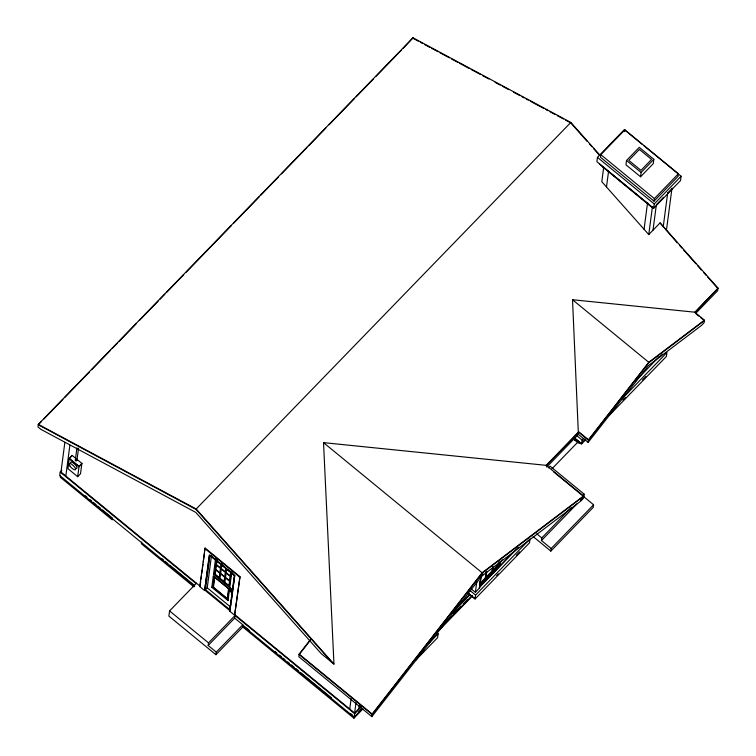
<?xml version="1.0" encoding="UTF-8"?>
<svg xmlns="http://www.w3.org/2000/svg" width="756" height="756" viewBox="0 0 756 756"><rect width="100%" height="100%" fill="white"/><g stroke="black" fill="none" stroke-linecap="round" stroke-linejoin="round"><path stroke-width="1.13" d="M76.942 447.883L75.326 460.158L75.969 461.047L76.914 460.48L78.529 448.204M76.914 460.48L76.791 459.922M599.801 155.037L570.827 122.434L412.984 37.8L38.329 424.362L37.989 426.951L40.956 429.38L195.738 512.37L321.262 653.675L333.963 664.099L323.521 442.638L546.229 465.346L583.547 495.974L583.207 498.554L580.627 501.219L481.666 576.157L371.848 716.631L298.837 656.718L299.178 654.138L310.47 639.623M61.85 470.374L60.206 472.065L59.752 475.515L194.717 586.278M60.508 475.486L60.282 477.206L112.2 519.816L112.427 518.087L102.41 509.865M64.865 442.345L60.962 472.037L200.085 586.202L199.735 586.571L204.602 590.568L209.488 555.783M65.829 476.034L69.883 445.199M69.306 458.334L67.945 468.682L77.679 476.667L80.514 473.747L81.875 463.4L72.141 455.414L69.306 458.334L79.049 466.32L77.679 476.667M72.141 455.414L69.25 458.76L78.993 466.754L81.818 463.834M141.627 542.061L141.4 543.781L193.942 586.902M196.437 583.207L169.571 610.924L168.89 616.102L215.942 654.715L242.808 626.998L243.035 625.269L249.404 630.504M199.735 586.571L205.112 548.053L239.992 576.677L234.615 615.195L229.748 611.207L234.785 575.269L231.308 601.663M200.236 585.049L200.699 581.581M201.001 579.266L201.455 575.798M201.757 573.492L202.221 570.024M202.523 567.709L202.977 564.241M203.279 561.925L204.498 552.683M204.8 550.368L205.112 548.053M204.602 590.568L209.28 554.998L234.426 575.637M205.358 590.53L210.017 555.188L225.335 567.756M229.805 609.648L205.471 589.671L207.238 587.847L211.482 555.66M211.803 587.299L213.286 576.091L229.503 589.406L228.029 600.614L211.803 587.299L213.031 587.166L227.632 599.149L228.029 600.614M231.78 572.16L229.729 587.677L213.513 574.362L215.554 558.845M213.031 587.166L214.392 576.819M229.729 587.677L229.333 586.221L214.732 574.239L216.66 559.572M214.77 577.367L213.466 587.289L227.254 598.601L228.558 588.688M217.038 560.13L216.452 564.581L220.506 567.907L221.092 563.456M215.942 654.715L216.282 652.126L208.174 645.473L208.514 642.883L235.371 615.167M221.905 564.118L221.319 568.578L225.373 571.905L225.817 568.559M226.63 569.23L226.186 572.566L230.24 575.902L230.826 571.442M227.632 599.149L228.992 588.801M229.333 586.221L231.109 572.689M229.9 589.812L230.164 587.799L232.602 589.793M229.692 610.508L234.351 575.155L231.648 572.935M229.748 611.207L231.005 603.959M234.615 615.195L239.992 576.677M234.681 618.115L235.021 615.535L354.677 713.721L354.224 717.17L242.676 625.637L242.789 624.777L234.681 618.115L208.174 645.473M403.071 48.403L412.984 37.8M349.754 709.033L351.105 698.761M242.808 626.998L353.94 718.2L354.167 716.48M234.965 614.836L354.621 713.031L355.972 702.759M358.864 708.646L359.317 705.225M371.848 716.631L372.188 714.051L482.111 572.783L583.547 495.974M436.373 632.328L438.121 633.755L437.611 637.639L415.677 660.272M470.95 588.678L475.373 592.307L476.856 581.099M475.07 598.979L475.581 595.104L530.013 538.943L529.502 542.817L475.07 598.979L468.087 593.243M479.673 584.133L480.126 580.655M480.429 578.349L480.731 576.034M479.739 585.891L480.967 576.733M475.373 592.307L479.616 587.932L481.298 575.203M485.333 577.915L486.184 571.451M486.032 577.187L486.741 571.801M492.043 570.988L492.61 566.679M492.751 570.26L493.177 567.028M499.045 561.906L498.762 564.061L479.323 584.114M479.928 584.615L499.366 564.562L499.669 562.303M500.642 561.84L500.34 564.108L479.578 585.531M533.141 536.58L550.84 551.105L551.181 548.516L541.447 540.531L541.787 537.941L571.149 507.645M642.335 144.443L624.314 129.645L597.448 157.361L596.881 161.671L653.666 208.269L680.532 180.561L681.099 176.242L644.14 145.917M600.822 154.649L600.481 157.239L654.025 201.172L678.056 176.375L678.397 173.785L624.862 129.852L600.822 154.649L654.365 198.582L654.025 201.172M603.638 167.69L601.795 181.695L648.761 234.568L660.073 222.897L718.011 288.112L717.671 290.701L695.945 313.107M606.492 186.978L608.514 171.621M581.052 442.6L580.91 443.677L578.312 442.978L574.664 439.983L574.872 438.404M578.406 434.379L572.519 299.726L694.679 312.181L704.412 320.166L704.072 322.755L701.492 325.42L648.336 365.677L588.14 442.373L578.406 434.379L546.701 467.095M574.39 438.017L581.6 443.933L582.111 440.058L583.745 438.376M624.636 131.572L624.862 129.852M588.14 442.373L588.48 439.784L648.78 362.304L704.412 320.166M626.516 160.48L625.949 164.789L640.549 176.772L653.278 163.646L653.845 159.336L639.245 147.354L626.516 160.48L641.116 172.462L640.549 176.772M580.599 500.132L583.859 496.768L584.199 494.188L550.132 466.225L548.506 467.898M583.859 496.768L593.592 504.762L593.252 507.342L550.84 551.105M644.065 229.276L647.599 202.476M648.761 234.568L652.466 206.473M653.666 208.269L654.233 203.959L681.099 176.242M653.004 230.193L656.246 205.604M660.073 222.897L677.178 242.704M663.21 226.961L667.718 192.704M666.395 230.58L671.961 188.329M75.326 460.158L76.063 459.582M310.47 640.02L299.121 654.564L372.132 714.477L482.044 573.265L583.49 496.399L553.458 471.753M41.561 421.404L38.273 424.796L196.116 509.478L332.149 662.606M44.028 418.862L62.928 399.366M64.572 397.665L89.217 372.235M91.684 369.693L110.574 350.198M112.219 348.497L117.152 343.413M118.796 341.712L136.052 323.918M139.331 320.525L158.231 301.03M159.875 299.329L164.808 294.245M166.452 292.553L183.699 274.749M186.165 272.207L231.355 225.581M233.821 223.039L259.289 196.758M260.933 195.057L278.189 177.254M281.468 173.871L306.945 147.59M308.59 145.889L325.836 128.085M329.125 124.702L354.592 98.422M356.237 96.721L373.492 78.926M375.959 76.375L401.427 50.104M79.049 466.32L81.875 463.4M38.329 424.362L196.182 508.996L570.827 122.434M641.116 172.462L653.845 159.336M654.365 198.582L678.397 173.785M216.282 652.126L242.789 624.777M654.724 206.416L653.118 208.07L599.574 164.128M656.321 204.763L663.532 197.325M667.539 193.186L672.349 188.235M546.229 465.346L578.746 431.799L588.48 439.784M718.011 288.112L694.622 312.615L717.954 288.546L707.616 276.961M546.172 465.781L578.69 432.224L588.423 440.219L648.714 362.785L704.356 320.601M574.664 439.983L575.014 439.614L578.255 442.279M635.087 381.638L658.93 356.851M662.492 354.12L659.657 357.04L659.26 356.7M551.899 468.862L578.075 441.863M622.075 398.818L666.943 352.532L666.423 356.416L609.336 415.327M622.925 400.151L625.392 397.618M642.609 379.843L645.889 376.46M583.037 441.495L585.153 439.302M581.6 443.933L585.683 439.727M480.23 577.215L483.235 574.116M480.173 577.65L483.178 574.551M499.924 562.284L502.334 559.799M354.621 713.031L361.321 706.113M458.098 606.265L469.58 594.414M354.677 713.721L361.226 706.964M451.351 613.976L470.194 594.537M358.278 712.237L361.566 708.845M444.528 623.246L446.994 620.704M453.562 613.919L460.952 606.293M463.419 603.751L467.529 599.517M479.597 587.025L514.666 550.831M518.266 547.306L479.209 587.601L479.616 587.932M354.224 717.17L362.417 708.722M439.425 629.257L472.198 595.444M353.94 718.2L362.974 708.873M437.733 631.751L472.226 596.153M429.181 642.978L438.121 633.755M420.364 654.29L423.643 650.907M496.701 575.524L498.336 573.842M516.357 555.244L519.637 551.861M582.574 495.87L584.199 494.188M541.447 540.531L577.338 503.505M551.181 548.516L593.592 504.762M213.513 574.362L214.732 574.239M231.034 590.294L230.741 590.049M231.26 590.852L231.884 590.965L231.771 590.37L230.193 589.037L230.382 590.115M418.304 41.164L412.927 38.235M420.383 42.279L422.453 43.394M424.532 44.509L429.72 47.288M431.789 48.393L438.017 51.739M440.086 52.844L449.423 57.853M451.493 58.968L457.72 62.304M459.79 63.409L469.126 68.418M471.205 69.533L480.532 74.532M482.611 75.647L488.83 78.983M495.057 82.319L500.245 85.097M502.315 86.212L508.542 89.548M513.721 92.326L519.948 95.662M522.018 96.777L524.097 97.893M526.167 98.998L528.246 100.113M530.315 101.228L543.8 108.458M545.879 109.563L547.949 110.678M550.028 111.793L555.206 114.572M557.285 115.687L563.503 119.023M565.582 120.138L570.771 122.916L587.204 141.419M597.448 157.361L654.233 203.959M602.277 166.594L652.57 207.862M695.511 313.334L699.045 316.244M700.821 317.69L702.589 319.145M572.519 299.726L648.78 362.304M576.705 435.617L582.111 440.058M574.617 437.979L581.109 443.3M577.669 442.241L575.014 439.614M536.703 533.774L541.787 537.941M498.147 563.56L499.366 564.562M323.521 442.638L482.111 572.783M469.467 590.086L475.581 595.104M468.389 593.262L474.579 598.346M204.753 548.421L239.633 577.045M210.537 555.376L213.23 557.588M215.025 559.062L217.719 561.273M219.514 562.747L232.99 573.795M228.038 569.977L229.843 571.46M230.958 590.351L231.251 591.551L230.845 591.211M213.286 576.091L229.503 589.406M229.767 590.814L232.205 592.808M299.178 654.138L372.188 714.051M207.238 587.847L229.777 606.34M204.952 590.2L230.098 610.839M60.206 472.065L196.078 583.575M85.097 495.662L86.921 497.164M89.652 499.404L91.476 500.897M93.3 502.39L96.031 504.639M97.855 506.133L100.586 508.372M161.557 558.41L163.372 559.894M165.186 561.387L167.898 563.617M169.713 565.101L194.169 585.172M274.919 651.436L276.734 652.929M279.474 655.178L281.289 656.671M283.113 658.164L284.936 659.657M287.667 661.906L289.491 663.399M291.315 664.893L294.046 667.132M295.87 668.635L298.601 670.874M300.425 672.367L331.393 697.788M350.529 713.484L352.343 714.978M169.571 610.924L208.514 642.883M589.557 144.065L591.901 146.711M593.469 148.469L599.735 155.519M679.521 245.341L681.865 247.977M683.424 249.735L695.907 263.787M697.467 265.545L701.37 269.939M703.713 272.576L706.057 275.212M196.182 508.996L333.963 664.099M76.488 468.408A4.309 1.436 44.1 0 1 75.931 468.342M70.601 463.107A4.309 1.436 44.1 0 1 74.022 463.513A4.309 1.436 44.1 0 1 76.866 468.257M215.753 569.901L215.167 574.352L219.221 577.678L219.807 573.228L215.753 569.901M216.396 565.015L215.81 569.466L219.864 572.793L220.45 568.342L216.396 565.015M220.62 573.889L220.034 578.349L224.088 581.676L224.674 577.215L220.62 573.889M221.262 569.003L220.676 573.464L224.73 576.79L225.316 572.33L221.262 569.003M225.486 577.886L224.901 582.337L228.955 585.673L229.54 581.213L225.486 577.886M226.129 573.001L225.543 577.452L229.597 580.788L230.183 576.327L226.129 573.001M639.396 149.442L628.794 160.385L640.965 170.365L651.568 159.431L639.396 149.442M229.342 589.916L229.54 590.984L231.034 591.835L229.342 589.916M231.024 589.33L231.591 589.973L231.024 589.33M69.93 466.027A4.309 1.436 44.1 0 0 75.458 469.712A4.309 1.436 44.1 0 0 71.763 464.335A4.309 1.436 44.1 0 0 69.93 466.027"/></g></svg>
